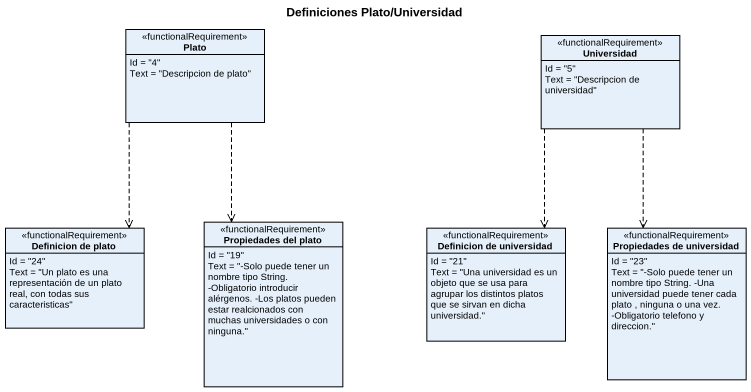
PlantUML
@startuml
title Definiciones Plato/Universidad
hide circle
hide empty members
class Plato <<functionalRequirement>> {
  Id = "4"
  Text = "Descripcion de plato"
}
class Universidad <<functionalRequirement>> {
  Id = "5"
  Text = "Descripcion de universidad"
}
class "Propiedades del plato" as Propiedades_del_plato <<functionalRequirement>> {
  Id = "19"
  Text = "-Solo puede tener un nombre tipo String. -Obligatorio introducir alérgenos. -Los platos pueden estar realcionados con muchas universidades o con ninguna."
}
class "Definicion de plato" as Definicion_de_plato <<functionalRequirement>> {
  Id = "24"
  Text = "Un plato es una representación de un plato real, con todas sus caracteristicas"
}
class "Definicion de universidad" as Definicion_de_universidad <<functionalRequirement>> {
  Id = "21"
  Text = "Una universidad es un objeto que se usa para agrupar los distintos platos que se sirvan en dicha universidad."
}
class "Propiedades de universidad" as Propiedades_de_universidad <<functionalRequirement>> {
  Id = "23"
  Text = "-Solo puede tener un nombre tipo String. -Una universidad puede tener cada plato , ninguna o una vez. -Obligatorio telefono y direccion."
}
Plato ..> Propiedades_del_plato
Plato ..> Definicion_de_plato
Universidad ..> Definicion_de_universidad
Universidad ..> Propiedades_de_universidad
@enduml
